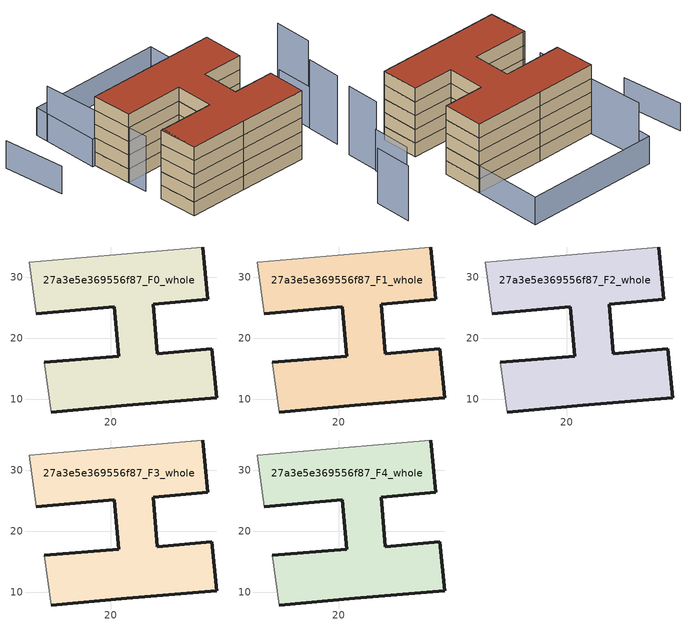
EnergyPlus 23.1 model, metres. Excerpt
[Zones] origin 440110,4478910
27a3e5e369556f87_F0_whole
 floor ground (EU_floor_Construction): 35.15,34.99 35.95,26.36 27.03,25.6 27.72,17.48 36.66,18.26 37.43,10.23 22.65,8.96 10.22,7.86 9.08,16.05 21.36,17.06 20.64,25.16 7.81,24.01 6.67,32.48 19.84,33.64 z0
 wall outside (EU_wall_Construction): 10.22,7.86 22.65,8.96 37.43,10.23 36.66,18.26 27.72,17.48 27.03,25.6 35.95,26.36 35.15,34.99 / 7.81,24.01 20.64,25.16 21.36,17.06 9.08,16.05 z0:3
 wall adiabatic (EU_wall_Construction): 9.08,16.05 10.22,7.86 / 35.15,34.99 19.84,33.64 6.67,32.48 7.81,24.01 z0:3
27a3e5e369556f87_F1_whole
 floor to 27a3e5e369556f87_F0_whole (EU_floor_Construction): 35.15,34.99 35.95,26.36 27.03,25.6 27.72,17.48 36.66,18.26 37.43,10.23 22.65,8.96 10.22,7.86 9.08,16.05 21.36,17.06 20.64,25.16 7.81,24.01 6.67,32.48 19.84,33.64 z3
 wall outside (EU_wall_Construction): 10.22,7.86 22.65,8.96 37.43,10.23 36.66,18.26 27.72,17.48 27.03,25.6 35.95,26.36 35.15,34.99 / 7.81,24.01 20.64,25.16 21.36,17.06 9.08,16.05 z3:6
 wall adiabatic (EU_wall_Construction): 9.08,16.05 10.22,7.86 / 35.15,34.99 19.84,33.64 6.67,32.48 7.81,24.01 z3:6
27a3e5e369556f87_F2_whole
 floor to 27a3e5e369556f87_F1_whole (EU_floor_Construction): 35.15,34.99 35.95,26.36 27.03,25.6 27.72,17.48 36.66,18.26 37.43,10.23 22.65,8.96 10.22,7.86 9.08,16.05 21.36,17.06 20.64,25.16 7.81,24.01 6.67,32.48 19.84,33.64 z6
 wall outside (EU_wall_Construction): 10.22,7.86 22.65,8.96 37.43,10.23 36.66,18.26 27.72,17.48 27.03,25.6 35.95,26.36 35.15,34.99 / 7.81,24.01 20.64,25.16 21.36,17.06 9.08,16.05 z6:9
 wall adiabatic (EU_wall_Construction): 9.08,16.05 10.22,7.86 / 35.15,34.99 19.84,33.64 6.67,32.48 7.81,24.01 z6:9
27a3e5e369556f87_F3_whole
 floor to 27a3e5e369556f87_F2_whole (EU_floor_Construction): 35.15,34.99 35.95,26.36 27.03,25.6 27.72,17.48 36.66,18.26 37.43,10.23 22.65,8.96 10.22,7.86 9.08,16.05 21.36,17.06 20.64,25.16 7.81,24.01 6.67,32.48 19.84,33.64 z9
 wall outside (EU_wall_Construction): 10.22,7.86 22.65,8.96 37.43,10.23 36.66,18.26 27.72,17.48 27.03,25.6 35.95,26.36 35.15,34.99 / 7.81,24.01 20.64,25.16 21.36,17.06 9.08,16.05 z9:12
 wall adiabatic (EU_wall_Construction): 9.08,16.05 10.22,7.86 / 35.15,34.99 19.84,33.64 6.67,32.48 7.81,24.01 z9:12
27a3e5e369556f87_F4_whole
 floor to 27a3e5e369556f87_F3_whole (EU_floor_Construction): 35.15,34.99 35.95,26.36 27.03,25.6 27.72,17.48 36.66,18.26 37.43,10.23 22.65,8.96 10.22,7.86 9.08,16.05 21.36,17.06 20.64,25.16 7.81,24.01 6.67,32.48 19.84,33.64 z12
 wall outside (EU_wall_Construction): 10.22,7.86 22.65,8.96 37.43,10.23 36.66,18.26 27.72,17.48 27.03,25.6 35.95,26.36 35.15,34.99 / 7.81,24.01 20.64,25.16 21.36,17.06 9.08,16.05 z12:15
 wall adiabatic (EU_wall_Construction): 9.08,16.05 10.22,7.86 / 35.15,34.99 19.84,33.64 6.67,32.48 7.81,24.01 z12:15
 roof outside (EU_roof_Construction): 37.43,10.23 36.66,18.26 27.72,17.48 27.03,25.6 35.95,26.36 35.15,34.99 19.84,33.64 6.67,32.48 7.81,24.01 20.64,25.16 21.36,17.06 9.08,16.05 10.22,7.86 22.65,8.96 z15
shading: 51.75,25.97 51.1,34.02 / 5.05,44.17 8.45,19.84 z0:12; 9.58,16.25 10.22,7.86 / 45.63,10.02 45.04,17.23 z0:15; 45.12,17.23 44.45,25.36 z0:9; -6.5,41.98 -4.02,28.86 / 33.83,49.65 35.15,34.99 / 35.15,34.99 6.11,32.37 / 6.11,32.37 4.79,47.02 / 4.79,47.02 33.83,49.65 z0:6
[Building]
EU S2 Campaign: North Axis=0; Terrain=City; Solar Distribution=FullExterior
[Site:Location]
Madrid: Latitude=40.5; Longitude=-3.5; Time Zone=1; Elevation=609
[SizingPeriod:WeatherFileDays]
AnnualSizingPeriod: Begin Month=1; Begin Day of Month=1; End Month=12; End Day of Month=31; Day of Week for Start Day=Monday; Use Weather File Daylight Saving Period=No; Use Weather File Rain and Snow Indicators=No
[MATERIAL]
EU_InternalMass_Material: Roughness=MediumRough; Thickness=0.1; Conductivity=1; Density=1800; Specific Heat=900; Thermal Absorptance=0.9; Solar Absorptance=0.7; Visible Absorptance=0.7
[MATERIAL:NOMASS] Roughness=MediumRough; Thermal Absorptance=0.9; Solar Absorptance=0.7; Visible Absorptance=0.7
Name | Thermal Resistance
EU_wall_NoMass | 0.609216
EU_roof_NoMass | 0.513268
EU_floor_NoMass | 0.568163
[CONSTRUCTION]
EU_wall_Construction: EU_wall_NoMass
EU_roof_Construction: EU_roof_NoMass
EU_floor_Construction: EU_floor_NoMass
EU_InternalMass_Construction: EU_InternalMass_Material
[ZONE] Type=1; Multiplier=1; Ceiling Height=autocalculate; Volume=1558.6; Floor Area=autocalculate; Part of Total Floor Area=Yes
27a3e5e369556f87_F0_whole; 27a3e5e369556f87_F1_whole; 27a3e5e369556f87_F2_whole; 27a3e5e369556f87_F3_whole; 27a3e5e369556f87_F4_whole
[INTERNALMASS] Construction=EU_InternalMass_Construction; Surface Area=519.535
Name | Zone or ZoneList
27a3e5e369556f87_F0_whole_EU_InternalMass | 27a3e5e369556f87_F0_whole
27a3e5e369556f87_F1_whole_EU_InternalMass | 27a3e5e369556f87_F1_whole
27a3e5e369556f87_F2_whole_EU_InternalMass | 27a3e5e369556f87_F2_whole
27a3e5e369556f87_F3_whole_EU_InternalMass | 27a3e5e369556f87_F3_whole
27a3e5e369556f87_F4_whole_EU_InternalMass | 27a3e5e369556f87_F4_whole
[OTHEREQUIPMENT] Fuel Type=Electricity; Design Level Calculation Method=Watts/Area; Power per Zone Floor Area=1; Fraction Latent=0; Fraction Radiant=0; Fraction Lost=0; Carbon Dioxide Generation Rate=0; EndUse Subcategory=EU_Step8_InternalGains
Name | Zone or ZoneList or Space or SpaceList | Schedule
EU_Step8_InternalGain_27a3e5e369556f87_F0_whole_f000 | 27a3e5e369556f87_F0_whole | EU_Step8_GainSchedule_27a3e5e369556f87_F0_whole_f000
EU_Step8_InternalGain_27a3e5e369556f87_F1_whole_f000 | 27a3e5e369556f87_F1_whole | EU_Step8_GainSchedule_27a3e5e369556f87_F1_whole_f000
EU_Step8_InternalGain_27a3e5e369556f87_F2_whole_f000 | 27a3e5e369556f87_F2_whole | EU_Step8_GainSchedule_27a3e5e369556f87_F2_whole_f000
EU_Step8_InternalGain_27a3e5e369556f87_F3_whole_f000 | 27a3e5e369556f87_F3_whole | EU_Step8_GainSchedule_27a3e5e369556f87_F3_whole_f000
EU_Step8_InternalGain_27a3e5e369556f87_F4_whole_f000 | 27a3e5e369556f87_F4_whole | EU_Step8_GainSchedule_27a3e5e369556f87_F4_whole_f000
[ZONEVENTILATION:DESIGNFLOWRATE] Schedule=EU_AlwaysOn; Design Flow Rate Calculation Method=AirChanges/Hour; Air Changes per Hour=0.752966; Ventilation Type=Natural; Fan Pressure Rise=0; Fan Total Efficiency=1; Constant Term Coefficient=1; Temperature Term Coefficient=0; Velocity Term Coefficient=0; Velocity Squared Term Coefficient=0; Minimum Indoor Temperature=-100; Maximum Indoor Temperature=100; Delta Temperature=-100; Minimum Outdoor Temperature=-100; Maximum Outdoor Temperature=100; Maximum Wind Speed=40
Name | Zone or ZoneList or Space or SpaceList
EU_ConstantAir_27a3e5e369556f87_F0_whole | 27a3e5e369556f87_F0_whole
EU_ConstantAir_27a3e5e369556f87_F1_whole | 27a3e5e369556f87_F1_whole
EU_ConstantAir_27a3e5e369556f87_F2_whole | 27a3e5e369556f87_F2_whole
EU_ConstantAir_27a3e5e369556f87_F3_whole | 27a3e5e369556f87_F3_whole
EU_ConstantAir_27a3e5e369556f87_F4_whole | 27a3e5e369556f87_F4_whole
[HVACTEMPLATE:THERMOSTAT] Constant Heating Setpoint=20; Constant Cooling Setpoint=50
EU_HeatOnly_27a3e5e369556f87_F0_whole; EU_HeatOnly_27a3e5e369556f87_F1_whole; EU_HeatOnly_27a3e5e369556f87_F2_whole; EU_HeatOnly_27a3e5e369556f87_F3_whole; EU_HeatOnly_27a3e5e369556f87_F4_whole
[HVACTEMPLATE:ZONE:IDEALLOADSAIRSYSTEM] System Availability Schedule=EU_AlwaysOn; Maximum Heating Supply Air Temperature=50; Minimum Cooling Supply Air Temperature=13; Maximum Heating Supply Air Humidity Ratio=0.0156; Minimum Cooling Supply Air Humidity Ratio=0.0077; Heating Limit=NoLimit; Cooling Limit=NoLimit; Heating Availability Schedule=EU_AlwaysOn; Cooling Availability Schedule=EU_CoolingOff; Dehumidification Control Type=ConstantSensibleHeatRatio; Cooling Sensible Heat Ratio=0.7; Dehumidification Setpoint=60; Humidification Control Type=None; Humidification Setpoint=30; Outdoor Air Method=None; Outdoor Air Flow Rate per Person=0.00944; Outdoor Air Flow Rate per Zone Floor Area=0; Outdoor Air Flow Rate per Zone=0; Demand Controlled Ventilation Type=None; Outdoor Air Economizer Type=NoEconomizer; Heat Recovery Type=None; Sensible Heat Recovery Effectiveness=0.7; Latent Heat Recovery Effectiveness=0.65
Name | Template Thermostat
27a3e5e369556f87_F0_whole | EU_HeatOnly_27a3e5e369556f87_F0_whole
27a3e5e369556f87_F1_whole | EU_HeatOnly_27a3e5e369556f87_F1_whole
27a3e5e369556f87_F2_whole | EU_HeatOnly_27a3e5e369556f87_F2_whole
27a3e5e369556f87_F3_whole | EU_HeatOnly_27a3e5e369556f87_F3_whole
27a3e5e369556f87_F4_whole | EU_HeatOnly_27a3e5e369556f87_F4_whole
[SIZING:ZONE] Zone Cooling Design Supply Air Temperature Input Method=SupplyAirTemperature; Zone Cooling Design Supply Air Temperature=13; Zone Heating Design Supply Air Temperature Input Method=SupplyAirTemperature; Zone Heating Design Supply Air Temperature=50; Zone Cooling Design Supply Air Humidity Ratio=0.008; Zone Heating Design Supply Air Humidity Ratio=0.008; Cooling Design Air Flow Method=DesignDay; Cooling Design Air Flow Rate=0; Cooling Minimum Air Flow per Zone Floor Area=0.000762; Cooling Minimum Air Flow=0; Cooling Minimum Air Flow Fraction=0.2; Heating Design Air Flow Method=DesignDay; Heating Design Air Flow Rate=0; Heating Maximum Air Flow per Zone Floor Area=0.002032; Heating Maximum Air Flow=0.141576; Heating Maximum Air Flow Fraction=0.3; Account for Dedicated Outdoor Air System=No; Dedicated Outdoor Air System Control Strategy=NeutralSupplyAir; Dedicated Outdoor Air Low Setpoint Temperature for Design=autosize; Dedicated Outdoor Air High Setpoint Temperature for Design=autosize; Zone Load Sizing Method=Sensible Load Only No Latent Load; Zone Latent Cooling Design Supply Air Humidity Ratio Input Method=HumidityRatioDifference; Zone Cooling Design Supply Air Humidity Ratio Difference=0.005; Zone Latent Heating Design Supply Air Humidity Ratio Input Method=HumidityRatioDifference; Zone Humidification Design Supply Air Humidity Ratio Difference=0.005
27a3e5e369556f87_F0_whole; 27a3e5e369556f87_F1_whole; 27a3e5e369556f87_F2_whole; 27a3e5e369556f87_F3_whole; 27a3e5e369556f87_F4_whole
[SCHEDULE:CONSTANT]
Name | Hourly Value
EU_AlwaysOn | 1
EU_CoolingOff | 0
[SCHEDULE:FILE] Column Number=1; Rows to Skip at Top=0; Number of Hours of Data=8760; Column Separator=Comma; Interpolate to Timestep=No; Minutes per Item=60; Adjust Schedule for Daylight Savings=Yes
Name | File
EU_Step8_GainSchedule_27a3e5e369556f87_F0_whole_f000 | ../../schedules/27a3e5e369556f87/27a3e5e369556f87_F0_whole_f000_gain.csv
EU_Step8_GainSchedule_27a3e5e369556f87_F1_whole_f000 | ../../schedules/27a3e5e369556f87/27a3e5e369556f87_F1_whole_f000_gain.csv
EU_Step8_GainSchedule_27a3e5e369556f87_F2_whole_f000 | ../../schedules/27a3e5e369556f87/27a3e5e369556f87_F2_whole_f000_gain.csv
EU_Step8_GainSchedule_27a3e5e369556f87_F3_whole_f000 | ../../schedules/27a3e5e369556f87/27a3e5e369556f87_F3_whole_f000_gain.csv
EU_Step8_GainSchedule_27a3e5e369556f87_F4_whole_f000 | ../../schedules/27a3e5e369556f87/27a3e5e369556f87_F4_whole_f000_gain.csv
